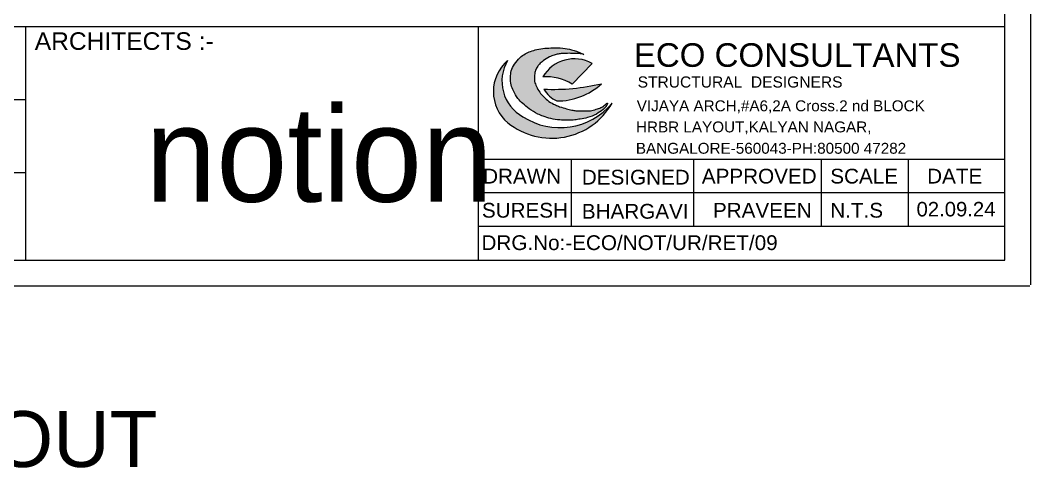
# Model space of a CAD drawing. Extents: x 1878645 to 3043969, y -1160829 to -603973.
# Drawn here: x 2130046 to 2161508, y -775064 to -761108 of the extents above; entities that cross this region are included whole.
import ezdxf

# ---------------------------------------------------------------- set-up
doc = ezdxf.new("R2010")
doc.units = 0
doc.header["$LTSCALE"] = 100
doc.layers.add('A-ANNO-TEXT', color=8, linetype='Continuous')
doc.layers.add('COLUMN-NO', color=7, linetype='Continuous')
doc.styles.add('ARIAL', font='arial.ttf')
doc.styles.get("Standard").update_dxf_attribs({"font": 'verdana.ttf'})
doc.styles.add('Style-font003', font='arial.ttf')

# ---------------------------------------------------------------- blocks, each defined once
blk = doc.blocks.new('A$C03881B15')
h = blk.add_hatch(color=86)
edge = h.paths.add_edge_path()
edge.add_spline(control_points=[(80.13, 74.41), (78.85, 75), (76.69, 76), (73.1, 77.43), (68.18, 78.81), (61.26, 80.31), (50.9, 80.22), (41.22, 79.59), (33.08, 77.17), (27.87, 74.93), (22.82, 71.27), (18.86, 65.95), (15.44, 60.15), (15.18, 53.72), (15.1, 47.58), (18.03, 41.39), (21.16, 35.51), (26.32, 30.5), (31.99, 25.53), (38.13, 21.89), (44.74, 19.25), (51.16, 17.26), (58.33, 16.06), (65.45, 16.02), (71.55, 15.89), (77.51, 17.26), (84.07, 18.16), (90.9, 20.98), (96.88, 25.11), (99.82, 27.85), (101.76, 32.3), (97.95, 28.47), (95.29, 27.07), (90.7, 25.57), (85.71, 24), (79.61, 24.63), (74.11, 24.11), (69.12, 25.03), (64.34, 26.36), (59.38, 27.61), (54.15, 29.86), (48.99, 32.35), (44.79, 36.67), (40.7, 40.84), (38.23, 45.5), (36.25, 50.18), (36.39, 54.8), (36.72, 59.25), (38.65, 62.9), (40.96, 66.04), (44.55, 69.15), (48.83, 72.15), (53.58, 73.58), (57.36, 74.9), (61.86, 75.08), (66.86, 75.47), (72.1, 75.08), (76.47, 75.16), (79.05, 74.63), (80.13, 74.41)], knot_values=[0, 0, 0, 0, 4.246861, 7.151323, 11.574121, 19.568641, 28.284106, 42.532398, 48.483783, 53.661456, 59.51565, 66.913681, 73.498071, 79.210966, 85.953473, 91.616477, 99.444488, 105.843059, 113.009162, 122.067605, 127.0701, 134.32743, 142.216889, 148.745282, 155.694438, 160.400867, 167.046747, 175.449227, 182.569509, 187.795037, 189.591977, 192.748202, 196.718591, 201.178225, 206.385034, 212.489071, 219.22456, 222.909441, 227.611665, 234.117384, 238.200733, 244.721149, 251.073285, 256.13887, 262.138806, 266.82668, 271.11882, 275.84401, 280.031219, 283.282413, 287.51717, 294.218602, 298.74557, 302.327722, 306.174014, 312.165346, 317.363286, 321.907225, 325.229978, 325.229978, 325.229978, 325.229978], degree=3, periodic=0)
for points in [[(12.6, 68.89, 0.461258), (12.85, 13.7, 0.462447), (105.12, 31.11, -0.379805), (26.12, 19.06, -0.421297)], [(87.5, 66.42, 0.406571), (43.8, 54.37, -0.163156), (69.65, 47.96)], [(95.68, 48.32, -0.068364), (44.78, 43.49, 0.15409), (56.2, 33.05, 0.189191)]]:
    blk.add_hatch(color=8).paths.add_polyline_path(points)
at = {"color": 8}
blk.add_line((69.65, 47.96), (87.5, 66.42), dxfattribs=at)
for centre, radius, start, end in [((36.28, 41.4), 36.28, 130.73376, 229.78127), ((43.68, 50.57), 36.08, 149.48206, 240.8643), ((71.84, 37.97), 32.48, 61.17081, 149.67179), ((47.18, 12.61), 41.89, 57.55821, 94.62417), ((52.66, 231.17), 187.84, 267.5961, 283.23961), ((56.49, 90.98), 57.93, 269.72004, 312.57295), ((67.03, 56.37), 25.71, 210.05787, 245.09714), ((51.59, 61.61), 61.61, 231.04983, 330.32193), ((58.83, 69.58), 60.19, 237.0781, 320.26627)]:
    blk.add_arc(centre, radius, start, end, dxfattribs=at)
at = {"color": 86}
blk.add_spline([(80.13, 74.41), (76.26, 76.15), (73.56, 77.2), (69.31, 78.46), (61.47, 79.98), (52.75, 80.18), (38.58, 78.67), (32.88, 76.98), (28.15, 74.86), (23.43, 71.4), (18.8, 65.63), (15.85, 59.74), (15.22, 54.07), (15.64, 47.34), (17.75, 42.08), (21.75, 35.35), (26.17, 30.72), (31.64, 26.1), (39.43, 21.47), (44.06, 19.58), (51, 17.47), (58.79, 16.21), (65.32, 16), (72.26, 16.21), (76.89, 17.05), (83.42, 18.32), (91.21, 21.47), (97.1, 25.47), (100.47, 29.46), (101.1, 31.14), (98.57, 29.25), (95.2, 27.15), (90.99, 25.68), (85.94, 24.41), (79.84, 24.41), (73.1, 24.41), (69.47, 25.01), (64.91, 26.18), (58.67, 28), (54.89, 29.57), (49.17, 32.69), (44.48, 36.98), (41.1, 40.75), (38.11, 45.95), (36.55, 50.37), (36.42, 54.66), (37.07, 59.34), (38.89, 63.11), (40.84, 65.71), (43.96, 68.57), (49.61, 72.18), (53.87, 73.7), (57.31, 74.7), (61.14, 75.07), (67.13, 75.33), (72.32, 75.15), (76.86, 74.98), (80.13, 74.41)], degree=3, dxfattribs=at)

msp = doc.modelspace()

# ---------------------------------------------------------------- linework, layer by layer
at = {"color": 35}
for p, q in [((2161508.29237, -769362.02932), (2161508.29237, -705457.73015)), ((2073542.98585, -769393.03577), (2161477.28592, -769393.03577))]:
    msp.add_line(p, q, dxfattribs=at)
for p, q in [((2160702.1246, -768586.868), (2160702.1246, -706263.89792)), ((2160702.1246, -761319.55772), (2075124.31494, -761319.55772)), ((2130224.40137, -768586.868), (2130224.40137, -761335.10585)), ((2144313.43763, -768586.868), (2144313.43763, -761335.10585)), ((2130224.40137, -763593.90054), (2109008.06036, -763593.90054)), ((2160702.1246, -765447.46465), (2144313.43763, -765447.46465)), ((2147201.52382, -765447.46465), (2147201.52382, -767540.40022)), ((2151006.66799, -765447.46465), (2151006.66799, -767540.40022)), ((2151006.66799, -765447.46465), (2151006.66799, -767540.40022)), ((2154980.24539, -765447.46465), (2154980.24539, -767540.40022)), ((2157689.72918, -765447.46465), (2157689.72918, -767540.40022)), ((2130224.40137, -765868.24336), (2109008.06036, -765868.24336)), ((2160702.1246, -766493.93243), (2144313.43763, -766493.93243)), ((2160702.1246, -767540.40022), (2144313.43763, -767540.40022)), ((2074349.15362, -768586.868), (2160702.1246, -768586.868))]:
    msp.add_line(p, q)

# ---------------------------------------------------------------- block references
at = {"color": 1, "xscale": 35.15328057475772, "yscale": 35.15328057475772, "zscale": 35.15328057475772}
msp.add_blockref('A$C03881B15', (2144776.85777, -764788.93155), dxfattribs=at)

# ---------------------------------------------------------------- texts
at = {"color": 86, "style": 'ARIAL'}
msp.add_text('ECO CONSULTANTS', height=736.3279889, dxfattribs=at).set_placement((2149150.17465, -762562.49524))
at = {"style": 'ARIAL'}
for s, height, p in [('STRUCTURAL  DESIGNERS ', 346.6878877, (2149269.45829, -763208.76156)), ('VIJAYA ARCH,#A6,2A Cross.2 nd BLOCK', 339.7541299, (2149240.30386, -763948.1068)), ('HRBR LAYOUT,KALYAN NAGAR,', 339.7541299, (2149216.3476, -764606.10115)), ('BANGALORE-560043-PH:80500 47282', 339.7541299, (2149212.97813, -765271.7247)), ('DRAWN', 460.445824, (2144458.18749, -766200.61567)), ('DESIGNED', 460.445824, (2147531.43288, -766232.65998)), ('APPROVED', 460.445824, (2151267.12363, -766200.61567)), ('SCALE', 460.445824, (2155266.28463, -766200.31349)), ('DATE', 460.445824, (2158282.16503, -766200.31349)), ('SURESH', 460.445824, (2144419.93539, -767264.39833)), ('BHARGAVI', 460.445824, (2147531.43288, -767296.44264)), ('PRAVEEN', 460.445824, (2151613.00598, -767264.39833)), ('N.T.S', 460.445824, (2155266.28463, -767264.09616)), ('02.09.24', 451.845845, (2157951.42868, -767225.7296)), ('DRG.No:-ECO/NOT/UR/RET/09', 460.4458237, (2144408.09989, -768275.0454))]:
    msp.add_text(s, height=height, dxfattribs=at).set_placement(p)
at = {"color": 2, "style": 'ARIAL'}
msp.add_text('RETAINING WALL LAYOUT', height=1742.5580626, dxfattribs=at).set_placement((2103347.2492, -775039.24715))
at = {"layer": 'A-ANNO-TEXT', "insert": (2133945.83457, -763800.51223), "char_height": 2968.4504583, "width": 110018.0230473, "attachment_point": 1}
msp.add_mtext('\\pxql;{\\fNiagara Solid|b0|i0|c0|p82;\\C251;n\\C252;otio\\C251;n}', dxfattribs=at)
at = {"layer": 'COLUMN-NO', "style": 'Style-font003'}
msp.add_text('ARCHITECTS :- ', height=547.6890886, dxfattribs=at).set_placement((2130499.38875, -762033.04559))

doc.saveas('drawing.dxf')
